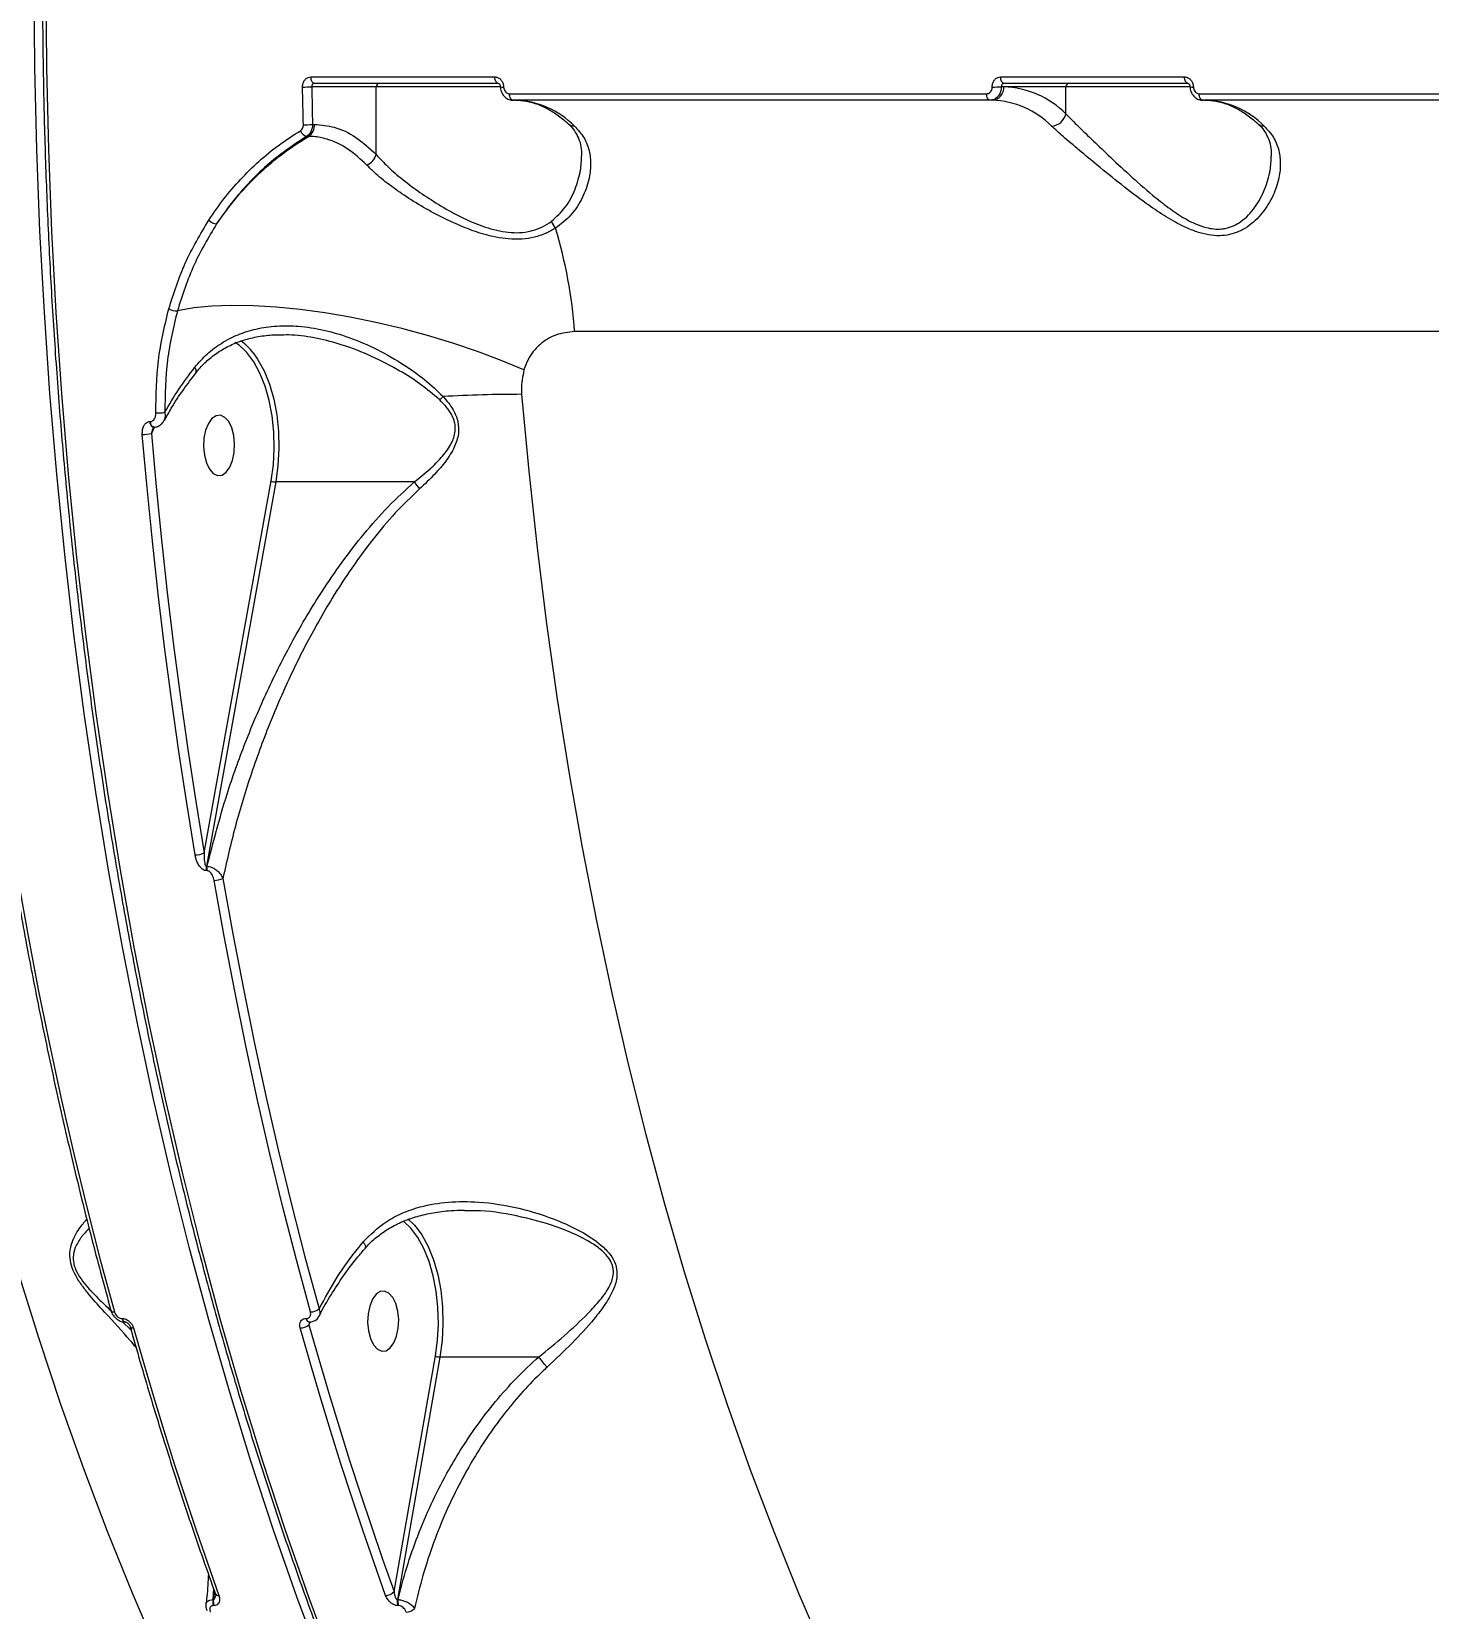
# Model space of a CAD drawing. Header units: millimetres. Extents: x -6028 to 5958, y -6064 to 4137.
# Drawn here: x -2069.2 to -1860.8, y 1120.9 to 1356 of the extents above; entities that cross this region are included whole.
import ezdxf

# ---------------------------------------------------------------- set-up
doc = ezdxf.new("R2010")
doc.units = ezdxf.units.MM
for name, color, linetype in [('DIKOM_ОБЪЕКТ', 7, 'Continuous'), ('DIKOM_РАЗМЕР_ЗОНА', 7, 'Continuous'), ('DIKOM_РАЗМЕР_ОБЪЕКТА', 7, 'Continuous')]:
    doc.layers.add(name, color=color, linetype=linetype)
doc.styles.add('style1', font='arial.ttf', dxfattribs={"width": 0.8})
doc.dimstyles.new('1-50', dxfattribs={"dimtxt": 300, "dimasz": 200, "dimexe": 100, "dimexo": 0, "dimgap": 100, "dimtad": 1, "dimtxsty": 'style1', "dimcen": 200, "dimclrd": 7, "dimclre": 7, "dimclrt": 7, "dimadec": 1, "dimazin": 2, "dimtfac": 1, "dimtmove": 0, "dimatfit": 2, "dimfxl": 0, "dimlwd": 25, "dimlwe": 18, "dimarcsym": 0})

# ---------------------------------------------------------------- blocks, each defined once
blk = doc.blocks.new('*D9')
at = {"layer": 'Defpoints', "color": 0, "transparency": 16777216}
for p in [(-6027.56, 1459.58), (4556.58, 1382.7), (4556.58, -5964.37)]:
    blk.add_point(p, dxfattribs=at)
at = {"layer": 'DIKOM_РАЗМЕР_ЗОНА', "color": 7, "lineweight": 18, "transparency": 16777216}
for p, q in [((-6027.56, 1459.58), (-6027.56, -6064.37)), ((4556.58, 1382.7), (4556.58, -6064.37))]:
    blk.add_line(p, q, dxfattribs=at)
at = {"layer": 'DIKOM_РАЗМЕР_ЗОНА', "color": 7, "lineweight": 25, "transparency": 16777216}
blk.add_line((-5827.56, -5964.37), (4356.58, -5964.37), dxfattribs=at)
at = {"layer": 'DIKOM_РАЗМЕР_ЗОНА', "color": 7, "transparency": 16777216}
for points in [[(-5827.56, -5931.03), (-5827.56, -5997.7), (-6027.56, -5964.37)], [(4356.58, -5931.03), (4356.58, -5997.7), (4556.58, -5964.37)]]:
    blk.add_solid(points, dxfattribs=at)
at = {"layer": 'DIKOM_РАЗМЕР_ЗОНА', "color": 7, "transparency": 16777216, "insert": (157.08, -5711.2), "char_height": 300, "attachment_point": 5, "style": 'style1'}
blk.add_mtext('10600', dxfattribs=at)
blk = doc.blocks.new('*D12')
at = {"layer": 'Defpoints', "color": 0, "transparency": 16777216}
for p in [(3056.58, 1987.9), (-4027.97, 676.5), (3056.58, -3714.77)]:
    blk.add_point(p, dxfattribs=at)
at = {"layer": 'DIKOM_РАЗМЕР_ОБЪЕКТА', "color": 7, "lineweight": 18, "transparency": 16777216}
for p, q in [((3056.58, 1987.9), (3056.58, -3814.77)), ((-4027.97, 676.5), (-4027.97, -3814.77))]:
    blk.add_line(p, q, dxfattribs=at)
at = {"layer": 'DIKOM_РАЗМЕР_ОБЪЕКТА', "color": 7, "lineweight": 25, "transparency": 16777216}
blk.add_line((-3827.97, -3714.77), (2856.58, -3714.77), dxfattribs=at)
at = {"layer": 'DIKOM_РАЗМЕР_ОБЪЕКТА', "color": 7, "transparency": 16777216}
for points in [[(-3827.97, -3681.44), (-3827.97, -3748.11), (-4027.97, -3714.77)], [(2856.58, -3681.44), (2856.58, -3748.11), (3056.58, -3714.77)]]:
    blk.add_solid(points, dxfattribs=at)
at = {"layer": 'DIKOM_РАЗМЕР_ОБЪЕКТА', "color": 7, "transparency": 16777216, "insert": (20, -3461.6), "char_height": 300, "attachment_point": 5, "style": 'style1'}
blk.add_mtext('7100', dxfattribs=at)

msp = doc.modelspace()

# ---------------------------------------------------------------- linework, layer by layer
at = {"layer": 'DIKOM_ОБЪЕКТ', "color": 7, "linetype": 'Continuous', "lineweight": 15}
for p, q in [((-2027.513, 1349.236), (-2000.083, 1349.236)), ((-2017.77, 1347.771), (-2027.398, 1347.771)), ((-1999.569, 1348.271), (-2026.998, 1348.271)), ((-2017.77, 1337.669), (-2017.77, 1347.771)), ((-1999.214, 1347.771), (-2017.77, 1347.771)), ((-1924.653, 1349.236), (-1897.223, 1349.236)), ((-1924.178, 1347.771), (-1924.538, 1347.771)), ((-1914.91, 1347.771), (-1924.178, 1347.771)), ((-1896.709, 1348.271), (-1924.138, 1348.271)), ((-1914.91, 1343.72), (-1914.91, 1347.771)), ((-1896.354, 1347.771), (-1914.91, 1347.771)), ((-1997.892, 1346.73), (-1926.747, 1346.73)), ((-1926.232, 1345.771), (-1997.377, 1345.771)), ((-1925.893, 1345.771), (-1926.232, 1345.771)), ((-1895.032, 1346.73), (-1823.887, 1346.73)), ((-1823.372, 1345.771), (-1894.517, 1345.771)), ((-2027.9, 1340.373), (-2028.184, 1340.373)), ((-2027.269, 1342.158), (-2026.961, 1342.158)), ((-1688.195, 1311.268), (-1988.203, 1311.268)), ((-2051.535, 1297.867), (-2051.454, 1297.867)), ((-2050.865, 1297.055), (-2051.294, 1296.086)), ((-2043.445, 1233.57), (-2033.436, 1289.019)), ((-2032.764, 1288.854), (-2043.105, 1231.565)), ((-2012.095, 1288.854), (-2032.764, 1288.854)), ((-2043.004, 1230.918), (-2043.108, 1230.918)), ((-2043.105, 1231.565), (-2043.001, 1231.565)), ((-2055.682, 1164.165), (-2055.654, 1164.165)), ((-2055.651, 1163.696), (-2054.331, 1162.428)), ((-2055.229, 1163.64), (-2055.2, 1163.64)), ((-2028.224, 1164.165), (-2028.196, 1164.165)), ((-2027.621, 1163.647), (-2027.805, 1163.227)), ((-2027.771, 1163.64), (-2027.743, 1163.64)), ((-2015.107, 1123.459), (-2008.947, 1158.58)), ((-2008.274, 1158.418), (-2014.616, 1122.263)), ((-1993.565, 1158.418), (-2008.274, 1158.418)), ((-2042.036, 1123.889), (-2042.134, 1122.263)), ((-2042.134, 1122.263), (-2042.045, 1122.263)), ((-2041.978, 1121.364), (-2042.067, 1121.364)), ((-2042.045, 1122.263), (-2041.851, 1123.37)), ((-2041.766, 1123.129), (-2041.763, 1123.12)), ((-2014.616, 1122.263), (-2014.527, 1122.263)), ((-2014.461, 1121.364), (-2014.549, 1121.364))]:
    msp.add_line(p, q, dxfattribs=at)
at = {"layer": 'DIKOM_ОБЪЕКТ', "color": 7, "linetype": 'Continuous', "lineweight": 15, "flags": 128}
for points in [[(-2025.862, 1112.651), (-2029.543, 1122.526), (-2033.074, 1132.605), (-2036.452, 1142.878), (-2039.676, 1153.337), (-2042.743, 1163.973), (-2045.649, 1174.777), (-2048.392, 1185.741), (-2050.97, 1196.855), (-2053.381, 1208.109), (-2055.623, 1219.494), (-2057.694, 1231.001), (-2059.592, 1242.62), (-2061.315, 1254.341), (-2062.863, 1266.153), (-2064.233, 1278.049), (-2065.425, 1290.016), (-2066.438, 1302.045), (-2067.27, 1314.127), (-2067.922, 1326.25), (-2068.391, 1338.405), (-2068.68, 1350.581), (-2068.786, 1362.768)], [(-2067.071, 1362.768), (-2066.965, 1350.581), (-2066.677, 1338.405), (-2066.207, 1326.25), (-2065.556, 1314.127), (-2064.723, 1302.045), (-2063.711, 1290.016), (-2062.519, 1278.049), (-2061.148, 1266.153), (-2059.601, 1254.341), (-2057.877, 1242.62), (-2055.979, 1231.001), (-2053.909, 1219.494), (-2051.667, 1208.109), (-2049.256, 1196.855), (-2046.677, 1185.741), (-2043.934, 1174.777), (-2041.028, 1163.973), (-2037.962, 1153.337), (-2034.738, 1142.878), (-2031.359, 1132.605), (-2027.828, 1122.526), (-2024.148, 1112.651)], [(-2028.64, 1342.106), (-2028.659, 1342.809), (-2028.676, 1343.512), (-2028.693, 1344.215), (-2028.71, 1344.919), (-2028.726, 1345.622), (-2028.741, 1346.325), (-2028.756, 1347.029), (-2028.77, 1347.732)], [(-2026.998, 1348.271), (-2027.096, 1348.289), (-2027.191, 1348.343), (-2027.279, 1348.432), (-2027.356, 1348.551), (-2027.42, 1348.697), (-2027.469, 1348.864), (-2027.5, 1349.046), (-2027.513, 1349.236)], [(-2027.398, 1347.771), (-2027.384, 1347.069), (-2027.37, 1346.367), (-2027.354, 1345.665), (-2027.338, 1344.964), (-2027.322, 1344.262), (-2027.305, 1343.56), (-2027.287, 1342.859), (-2027.269, 1342.158)], [(-1999.569, 1348.271), (-1999.667, 1348.289), (-1999.762, 1348.343), (-1999.849, 1348.432), (-1999.927, 1348.551), (-1999.991, 1348.697), (-2000.039, 1348.864), (-2000.071, 1349.046), (-2000.083, 1349.236)], [(-1924.138, 1348.271), (-1924.236, 1348.289), (-1924.331, 1348.343), (-1924.419, 1348.432), (-1924.496, 1348.551), (-1924.56, 1348.697), (-1924.608, 1348.864), (-1924.64, 1349.046), (-1924.653, 1349.236)], [(-1896.709, 1348.271), (-1896.807, 1348.289), (-1896.902, 1348.343), (-1896.989, 1348.432), (-1897.066, 1348.551), (-1897.131, 1348.697), (-1897.179, 1348.864), (-1897.21, 1349.046), (-1897.223, 1349.236)], [(-1997.377, 1345.771), (-1997.475, 1345.789), (-1997.57, 1345.843), (-1997.657, 1345.931), (-1997.734, 1346.049), (-1997.798, 1346.194), (-1997.847, 1346.36), (-1997.879, 1346.541), (-1997.892, 1346.73)], [(-1926.232, 1345.771), (-1926.33, 1345.789), (-1926.425, 1345.843), (-1926.512, 1345.931), (-1926.589, 1346.049), (-1926.653, 1346.194), (-1926.702, 1346.36), (-1926.734, 1346.541), (-1926.747, 1346.73)], [(-1894.517, 1345.771), (-1894.615, 1345.789), (-1894.709, 1345.843), (-1894.797, 1345.931), (-1894.874, 1346.049), (-1894.938, 1346.194), (-1894.987, 1346.36), (-1895.018, 1346.541), (-1895.032, 1346.73)], [(-1995.737, 1305.565), (-1999.117, 1306.971), (-2002.666, 1308.304), (-2006.347, 1309.549), (-2010.124, 1310.695), (-2013.96, 1311.73), (-2017.818, 1312.644), (-2021.658, 1313.428), (-2025.444, 1314.074), (-2029.137, 1314.576), (-2032.701, 1314.928), (-2036.102, 1315.129), (-2039.305, 1315.174), (-2042.279, 1315.065), (-2044.994, 1314.801), (-2047.424, 1314.386)], [(-2037.319, 1308.413), (-2038.234, 1309.23), (-2038.876, 1309.655)], [(-2033.436, 1289.019), (-2033.11, 1291.395), (-2032.975, 1293.84), (-2033.036, 1296.296), (-2033.289, 1298.704), (-2033.729, 1301.01), (-2034.346, 1303.157), (-2035.125, 1305.095), (-2036.047, 1306.778), (-2037.092, 1308.168), (-2037.319, 1308.413)], [(-2036.142, 1308.132), (-2035.458, 1307.168), (-2034.506, 1305.432), (-2033.703, 1303.433), (-2033.066, 1301.219), (-2032.612, 1298.842), (-2032.351, 1296.358), (-2032.29, 1293.825), (-2032.428, 1291.304), (-2032.764, 1288.854)], [(-2044.683, 1305.138), (-2044.683, 1305.137), (-2044.693, 1305.125)], [(-1996.089, 1301.923), (-1995.027, 1290.455), (-1993.786, 1279.056), (-1992.366, 1267.735), (-1990.769, 1256.504), (-1988.996, 1245.372), (-1987.049, 1234.351), (-1984.931, 1223.45), (-1982.641, 1212.679), (-1980.184, 1202.049), (-1977.561, 1191.57), (-1974.774, 1181.251), (-1971.827, 1171.101), (-1968.722, 1161.131), (-1965.461, 1151.349), (-1962.048, 1141.765), (-1958.487, 1132.388), (-1954.779, 1123.226), (-1950.93, 1114.287)], [(-2051.026, 1297.024), (-2051.167, 1297.062), (-2051.3, 1297.177), (-2051.411, 1297.36), (-2051.492, 1297.596), (-2051.535, 1297.867)], [(-2050.948, 1297.024), (-2051.086, 1297.062), (-2051.219, 1297.177), (-2051.331, 1297.36), (-2051.411, 1297.596), (-2051.454, 1297.867)], [(-2043.22, 1296.561), (-2043.465, 1295.372), (-2043.528, 1294.097), (-2043.403, 1292.839), (-2043.1, 1291.701), (-2042.645, 1290.774), (-2042.074, 1290.134), (-2041.433, 1289.832), (-2040.774, 1289.893), (-2040.151, 1290.312), (-2039.613, 1291.054), (-2039.205, 1292.061), (-2038.96, 1293.25), (-2038.898, 1294.525), (-2039.022, 1295.783), (-2039.325, 1296.922), (-2039.78, 1297.849), (-2040.351, 1298.489), (-2040.992, 1298.791), (-2041.651, 1298.73), (-2042.274, 1298.311), (-2042.812, 1297.568), (-2043.22, 1296.561)], [(-2044.791, 1233.259), (-2046.045, 1240.954), (-2047.222, 1248.694), (-2048.323, 1256.476), (-2049.346, 1264.298), (-2050.291, 1272.157), (-2051.159, 1280.05), (-2051.948, 1287.973), (-2052.659, 1295.925)], [(-2051.294, 1296.086), (-2050.585, 1288.154), (-2049.797, 1280.249), (-2048.932, 1272.375), (-2047.988, 1264.535), (-2046.968, 1256.731), (-2045.87, 1248.968), (-2044.695, 1241.246), (-2043.445, 1233.57)], [(-2051.015, 1297.024), (-2051.022, 1297.024), (-2051.026, 1297.024)], [(-2071.193, 1229.459), (-2069.704, 1221.176), (-2068.125, 1212.956), (-2066.459, 1204.801), (-2064.705, 1196.715), (-2062.864, 1188.703), (-2060.938, 1180.767), (-2058.927, 1172.91), (-2056.832, 1165.137)], [(-2027.585, 1165.137), (-2029.681, 1172.91), (-2031.692, 1180.767), (-2033.618, 1188.703), (-2035.459, 1196.715), (-2037.213, 1204.801), (-2038.879, 1212.956), (-2040.457, 1221.176), (-2041.947, 1229.459)], [(-2040.64, 1229.755), (-2039.153, 1221.491), (-2037.579, 1213.288), (-2035.916, 1205.152), (-2034.166, 1197.084), (-2032.329, 1189.089), (-2030.407, 1181.171), (-2028.401, 1173.332), (-2026.31, 1165.576)], [(-2012.896, 1177.922), (-2013.757, 1178.684), (-2013.796, 1178.714)], [(-2013.044, 1179.001), (-2012.064, 1178.06), (-2011.656, 1177.572)], [(-2008.947, 1158.58), (-2008.63, 1160.948), (-2008.503, 1163.382), (-2008.569, 1165.825), (-2008.826, 1168.221), (-2009.268, 1170.512), (-2009.885, 1172.645), (-2010.662, 1174.571), (-2011.581, 1176.244), (-2012.621, 1177.626), (-2012.896, 1177.922)], [(-2011.656, 1177.572), (-2010.991, 1176.635), (-2010.044, 1174.909), (-2009.242, 1172.923), (-2008.606, 1170.723), (-2008.15, 1168.36), (-2007.885, 1165.89), (-2007.817, 1163.371), (-2007.948, 1160.86), (-2008.274, 1158.418)], [(-1995.13, 1028.026), (-1999.658, 1032.949), (-2004.809, 1038.928), (-2009.863, 1045.209), (-2014.817, 1051.787), (-2019.664, 1058.654), (-2024.402, 1065.806), (-2029.025, 1073.235), (-2033.529, 1080.934), (-2037.91, 1088.897), (-2042.164, 1097.115), (-2046.287, 1105.581), (-2050.275, 1114.287), (-2054.125, 1123.226), (-2057.832, 1132.388), (-2061.394, 1141.765), (-2064.807, 1151.349), (-2068.067, 1161.131), (-2071.172, 1171.101)], [(-2018.749, 1166.021), (-2018.994, 1164.831), (-2019.057, 1163.556), (-2018.932, 1162.299), (-2018.629, 1161.16), (-2018.174, 1160.233), (-2017.603, 1159.593), (-2016.962, 1159.291), (-2016.303, 1159.352), (-2015.679, 1159.771), (-2015.142, 1160.514), (-2014.734, 1161.521), (-2014.489, 1162.71), (-2014.426, 1163.985), (-2014.551, 1165.242), (-2014.854, 1166.381), (-2015.309, 1167.308), (-2015.88, 1167.948), (-2016.521, 1168.25), (-2017.18, 1168.189), (-2017.804, 1167.77), (-2018.341, 1167.027), (-2018.749, 1166.021)], [(-2057.342, 1165.344), (-2057.337, 1165.33), (-2057.294, 1165.264), (-2057.218, 1165.21), (-2057.114, 1165.17), (-2056.983, 1165.146), (-2056.832, 1165.137)], [(-2053.972, 1162.749), (-2052.508, 1157.618), (-2051.006, 1152.528), (-2049.469, 1147.479), (-2047.895, 1142.472), (-2046.285, 1137.508), (-2044.64, 1132.588), (-2042.959, 1127.714), (-2041.244, 1122.885)], [(-2016.386, 1122.885), (-2018.101, 1127.714), (-2019.782, 1132.588), (-2021.427, 1137.508), (-2023.037, 1142.472), (-2024.611, 1147.479), (-2026.148, 1152.528), (-2027.65, 1157.618), (-2029.114, 1162.749)], [(-2027.805, 1163.227), (-2026.344, 1158.109), (-2024.846, 1153.031), (-2023.312, 1147.994), (-2021.742, 1142.999), (-2020.136, 1138.047), (-2018.495, 1133.139), (-2016.818, 1128.276), (-2015.107, 1123.459)]]:
    msp.add_lwpolyline(points, dxfattribs=at)
at = {"layer": 'DIKOM_ОБЪЕКТ', "color": 7, "linetype": 'Continuous', "lineweight": 15}
for centre, radius, start, end in [((-2028.722, 1370.657), 22.925, 269.87919, 273.30967), ((-2017.303, 1347.804), 0.468, 94.74312, 184.05625), ((-1998.919, 1350.216), 2.488, 262.23654, 273.43252), ((-1925.862, 1370.657), 22.925, 269.87919, 273.30967), ((-1926.047, 1347.638), 1.874, 274.73674, 4.06248), ((-1924.676, 1334.002), 13.778, 44.85955, 87.92816), ((-1914.443, 1347.804), 0.468, 94.74312, 184.05625), ((-1896.059, 1350.208), 2.481, 262.21968, 273.44938), ((-1997.512, 1332.658), 13.122, 44.85889, 87.92839), ((-1926.367, 1332.657), 13.122, 44.85993, 87.92735), ((-1894.652, 1332.658), 13.122, 44.85889, 87.92839), ((-1988.246, 1343.228), 1.315, 228.2928, 271.52744), ((-1917.217, 1344.283), 2.375, 273.66269, 346.28453), ((-1885.386, 1343.226), 1.313, 228.2588, 271.56144), ((-2027.853, 1341.633), 1.302, 198.8753, 255.29496), ((-2028.592, 1359.079), 16.973, 269.83675, 274.47101), ((-2029.016, 1342.1), 2.056, 302.86106, 1.59168), ((-2020.192, 1338.395), 2.528, 293.80997, 343.29471), ((-2041.422, 1329.215), 1.894, 225.09895, 265.193), ((-1988.818, 1328.589), 2.936, 197.16369, 220.63002), ((-2055.578, 1306.807), 67.522, 3.78846, 17.11417), ((-2047.563, 1317.089), 2.706, 244.70601, 272.9282), ((-2042.749, 1303.054), 8.333, 37.54007, 54.95453), ((-2045.428, 1305.417), 0.795, 339.4596, 41.95594), ((-1984.337, 1277.869), 33.371, 134.67378, 135.91441), ((-1995.662, 1074.13), 227.793, 90.1074, 93.05416), ((-2050.245, 1303.92), 4.773, 265.3191, 281.36603), ((-2052.615, 1301.402), 5.477, 269.53707, 283.95755), ((-2032.779, 1290.239), 1.385, 241.71051, 270.62414), ((-2004.36, 1294.013), 9.298, 213.70353, 221.63387), ((-2044.759, 1236.192), 2.933, 269.36703, 296.61859), ((-2041.234, 1231.234), 1.9, 169.96604, 189.56951), ((-2041.135, 1231.234), 1.896, 169.95093, 189.60572), ((-2041.933, 1232.428), 2.969, 269.73074, 295.82019), ((-2055.086, 1164.22), 0.598, 185.30542, 255.82477), ((-2055.065, 1164.217), 0.59, 185.03404, 257.50005), ((-2027.635, 1164.217), 0.591, 185.05714, 257.35755), ((-2027.601, 1164.22), 0.597, 185.28662, 256.09528), ((-2027.589, 1167.222), 2.084, 270.08818, 307.84515), ((-2054.065, 1163.251), 0.511, 215.12522, 280.48304), ((-2029.104, 1164.751), 2.002, 269.70332, 310.4546), ((-2008.29, 1159.828), 1.41, 242.23718, 270.62717), ((-2040.355, 1121.943), 1.808, 169.804, 198.69969), ((-2040.266, 1121.943), 1.808, 169.804, 198.69969), ((-2041.324, 1123.399), 0.52, 212.53231, 278.8705), ((-2016.392, 1124.611), 1.726, 270.18976, 318.11643), ((-2012.834, 1121.944), 1.811, 169.82774, 198.67596), ((-2012.745, 1121.944), 1.811, 169.82774, 198.67596), ((-2013.307, 1122.15), 1.752, 270.60696, 316.09702)]:
    msp.add_arc(centre, radius, start, end, dxfattribs=at)
for points, knots in [([(-2067.556, 1362.769), (-2067.549, 1360.749), (-2067.529, 1354.889), (-2067.371, 1345.194), (-2067.029, 1333.696), (-2066.522, 1322.219), (-2065.853, 1310.775), (-2065.023, 1299.369), (-2064.032, 1288.013), (-2062.881, 1276.713), (-2061.571, 1265.478), (-2060.102, 1254.317), (-2058.475, 1243.239), (-2056.693, 1232.251), (-2054.756, 1221.362), (-2052.666, 1210.58), (-2050.424, 1199.912), (-2048.032, 1189.368), (-2045.492, 1178.955), (-2042.805, 1168.681), (-2039.974, 1158.553), (-2037, 1148.579), (-2033.886, 1138.767), (-2030.635, 1129.124), (-2027.248, 1119.658), (-2023.728, 1110.374), (-2020.079, 1101.281), (-2016.301, 1092.385), (-2012.399, 1083.693), (-2008.375, 1075.211), (-2004.232, 1066.946), (-1999.973, 1058.904), (-1995.602, 1051.091), (-1991.121, 1043.513), (-1986.534, 1036.175), (-1981.844, 1029.084), (-1977.055, 1022.245), (-1972.171, 1015.662), (-1967.194, 1009.341), (-1962.129, 1003.287), (-1956.98, 997.504), (-1951.75, 991.996), (-1946.443, 986.769), (-1941.063, 981.825), (-1935.615, 977.17), (-1930.102, 972.806), (-1924.529, 968.736), (-1918.9, 964.965), (-1913.22, 961.49), (-1907.491, 958.338), (-1902.872, 955.999), (-1900.151, 954.822), (-1899.369, 954.484)], [0, 0, 0, 0, 0.010755, 0.031188, 0.0516214, 0.0720549, 0.0924885, 0.1129222, 0.133356, 0.15379, 0.1742241, 0.1946585, 0.2150931, 0.2355279, 0.255963, 0.2763984, 0.2968343, 0.3172704, 0.3377069, 0.3581439, 0.3785814, 0.3990192, 0.4194576, 0.4398965, 0.460336, 0.4807758, 0.5012164, 0.5216577, 0.5420996, 0.5625417, 0.5829848, 0.6034282, 0.6238723, 0.6443171, 0.6647619, 0.6852073, 0.7056531, 0.7260988, 0.7465443, 0.7669896, 0.7874343, 0.8078781, 0.8283206, 0.8487615, 0.8692002, 0.8896363, 0.9100692, 0.9304985, 0.9509233, 0.9713433, 0.9917579, 1, 1, 1, 1]), ([(-2028.77, 1347.732), (-2028.766, 1347.844), (-2028.756, 1348.123), (-2028.61, 1348.546), (-2028.326, 1348.927), (-2027.945, 1349.186), (-2027.657, 1349.219), (-2027.513, 1349.236)], [0, 0, 0, 0, 0.1418518, 0.356726, 0.5713152, 0.7856927, 1, 1, 1, 1]), ([(-2026.998, 1348.271), (-2027.046, 1348.265), (-2027.142, 1348.254), (-2027.265, 1348.168), (-2027.355, 1348.041), (-2027.399, 1347.9), (-2027.399, 1347.808), (-2027.398, 1347.771)], [0, 0, 0, 0, 0.2139941, 0.4281453, 0.6428365, 0.8579352, 1, 1, 1, 1]), ([(-2000.083, 1349.236), (-1999.989, 1349.229), (-1999.75, 1349.21), (-1999.385, 1349.03), (-1999.052, 1348.69), (-1998.822, 1348.24), (-1998.787, 1347.901), (-1998.77, 1347.732)], [0, 0, 0, 0, 0.1406481, 0.3550727, 0.5698829, 0.7848902, 1, 1, 1, 1]), ([(-1999.542, 1348.258), (-1999.525, 1348.258), (-1999.497, 1348.259), (-1999.396, 1348.172), (-1999.318, 1348.05), (-1999.265, 1347.896), (-1999.25, 1347.747), (-1999.259, 1347.661), (-1999.262, 1347.63)], [0, 0, 0, 0, 0.2755645, 0.4589931, 0.6094529, 0.7622064, 0.913281, 1, 1, 1, 1]), ([(-1999.24, 1347.751), (-1999.243, 1347.693), (-1999.257, 1347.379), (-1999.063, 1346.81), (-1998.612, 1346.2), (-1997.998, 1345.853), (-1997.506, 1345.727), (-1997.253, 1345.788), (-1997.21, 1345.798)], [0, 0, 0, 0, 0.0539317, 0.2916939, 0.538765, 0.7514457, 0.9573211, 1, 1, 1, 1]), ([(-1998.77, 1347.732), (-1998.758, 1347.62), (-1998.734, 1347.394), (-1998.58, 1347.094), (-1998.358, 1346.867), (-1998.114, 1346.747), (-1997.955, 1346.735), (-1997.892, 1346.73)], [0, 0, 0, 0, 0.215155, 0.4302164, 0.6450057, 0.8594341, 1, 1, 1, 1]), ([(-1926.747, 1346.73), (-1926.651, 1346.741), (-1926.459, 1346.763), (-1926.206, 1346.936), (-1926.017, 1347.19), (-1925.92, 1347.472), (-1925.913, 1347.658), (-1925.91, 1347.732)], [0, 0, 0, 0, 0.2142603, 0.4286153, 0.6431786, 0.8580821, 1, 1, 1, 1]), ([(-1924.538, 1347.771), (-1924.545, 1347.623), (-1924.563, 1347.251), (-1924.763, 1346.688), (-1925.146, 1346.181), (-1925.655, 1345.837), (-1926.04, 1345.793), (-1926.232, 1345.771)], [0, 0, 0, 0, 0.1417144, 0.3564067, 0.5709561, 0.7854901, 1, 1, 1, 1]), ([(-1925.91, 1347.732), (-1925.906, 1347.844), (-1925.896, 1348.123), (-1925.75, 1348.546), (-1925.466, 1348.927), (-1925.085, 1349.186), (-1924.797, 1349.219), (-1924.653, 1349.236)], [0, 0, 0, 0, 0.1418386, 0.3567278, 0.5713164, 0.7856933, 1, 1, 1, 1]), ([(-1924.138, 1348.271), (-1924.186, 1348.265), (-1924.282, 1348.254), (-1924.405, 1348.168), (-1924.495, 1348.041), (-1924.539, 1347.9), (-1924.538, 1347.808), (-1924.538, 1347.771)], [0, 0, 0, 0, 0.2140025, 0.42816207, 0.64286167, 0.85788313, 1, 1, 1, 1]), ([(-1897.223, 1349.236), (-1897.129, 1349.229), (-1896.89, 1349.21), (-1896.525, 1349.03), (-1896.192, 1348.69), (-1895.962, 1348.24), (-1895.927, 1347.901), (-1895.909, 1347.732)], [0, 0, 0, 0, 0.1406481, 0.3550727, 0.5698829, 0.7848902, 1, 1, 1, 1]), ([(-1896.682, 1348.258), (-1896.665, 1348.258), (-1896.637, 1348.259), (-1896.536, 1348.172), (-1896.458, 1348.05), (-1896.405, 1347.896), (-1896.389, 1347.747), (-1896.399, 1347.661), (-1896.402, 1347.63)], [0, 0, 0, 0, 0.2755645, 0.4589931, 0.6094529, 0.7622064, 0.913281, 1, 1, 1, 1]), ([(-1896.38, 1347.751), (-1896.383, 1347.693), (-1896.397, 1347.379), (-1896.203, 1346.81), (-1895.752, 1346.2), (-1895.138, 1345.853), (-1894.646, 1345.727), (-1894.393, 1345.788), (-1894.35, 1345.798)], [0, 0, 0, 0, 0.05393, 0.2916968, 0.538767, 0.7514469, 0.9572862, 1, 1, 1, 1]), ([(-1895.909, 1347.732), (-1895.898, 1347.62), (-1895.874, 1347.394), (-1895.72, 1347.094), (-1895.498, 1346.867), (-1895.254, 1346.747), (-1895.095, 1346.735), (-1895.032, 1346.73)], [0, 0, 0, 0, 0.21515385, 0.43021406, 0.64500214, 0.85949987, 1, 1, 1, 1]), ([(-1997.038, 1345.771), (-1996.768, 1345.763), (-1995.932, 1345.741), (-1994.534, 1345.478), (-1992.849, 1344.859), (-1991.193, 1343.929), (-1989.956, 1342.999), (-1989.276, 1342.386), (-1989.124, 1342.249)], [0, 0, 0, 0, 0.1027251, 0.3181871, 0.5309196, 0.738462, 0.9415001, 1, 1, 1, 1]), ([(-1894.177, 1345.771), (-1893.908, 1345.763), (-1893.072, 1345.741), (-1891.674, 1345.478), (-1889.989, 1344.859), (-1888.333, 1343.929), (-1887.096, 1342.999), (-1886.416, 1342.386), (-1886.264, 1342.249)], [0, 0, 0, 0, 0.1027262, 0.3181906, 0.5309224, 0.738467, 0.9415103, 1, 1, 1, 1]), ([(-1989.144, 1342.242), (-1989.078, 1342.189), (-1988.674, 1341.864), (-1988.15, 1341.157), (-1987.553, 1340.079), (-1987.19, 1338.859), (-1987.157, 1337.93), (-1987.141, 1337.482)], [0, 0, 0, 0, 0.0417028, 0.2553827, 0.4971344, 0.7575488, 1, 1, 1, 1]), ([(-1914.91, 1343.72), (-1914.393, 1343.196), (-1913.271, 1342.06), (-1911.123, 1339.979), (-1908.493, 1337.466), (-1905.447, 1334.621), (-1902.435, 1331.947), (-1899.651, 1329.732), (-1897.507, 1328.281), (-1895.597, 1327.296), (-1893.766, 1326.642), (-1892.245, 1326.498), (-1890.905, 1326.689), (-1889.889, 1327.015), (-1888.27, 1327.961), (-1886.581, 1329.797), (-1885.178, 1332.476), (-1884.394, 1335.102), (-1884.317, 1336.742), (-1884.284, 1337.44)], [0, 0, 0, 0, 0.06143215, 0.13314309, 0.20680369, 0.29393053, 0.38335215, 0.44061905, 0.49905229, 0.53303982, 0.56794057, 0.61789734, 0.63120618, 0.6623757, 0.69458381, 0.77153406, 0.85351389, 0.93774799, 1, 1, 1, 1]), ([(-1886.292, 1342.24), (-1886.176, 1342.143), (-1885.73, 1341.767), (-1885.179, 1340.995), (-1884.621, 1339.888), (-1884.304, 1338.701), (-1884.297, 1337.826), (-1884.293, 1337.443)], [0, 0, 0, 0, 0.0752439, 0.29061708, 0.53424499, 0.79573944, 1, 1, 1, 1]), ([(-2042.759, 1327.873), (-2042.022, 1328.946), (-2040.548, 1331.09), (-2038.03, 1334.007), (-2035.283, 1336.699), (-2032.311, 1339.145), (-2030.161, 1340.523), (-2029.086, 1341.212)], [0, 0, 0, 0, 0.1978351, 0.3955025, 0.593168, 0.7965836, 1, 1, 1, 1]), ([(-2041.581, 1327.328), (-2040.583, 1328.699), (-2038.574, 1331.459), (-2035.187, 1334.95), (-2031.637, 1337.983), (-2029.15, 1339.574), (-2027.9, 1340.373)], [0, 0, 0, 0, 0.2598483, 0.5228388, 0.760224, 1, 1, 1, 1]), ([(-2028.184, 1340.373), (-2030.208, 1339.013), (-2033.274, 1336.951), (-2036.872, 1333.404), (-2039.395, 1330.506), (-2040.859, 1328.377), (-2041.581, 1327.328)], [0, 0, 0, 0, 0.3951698, 0.5986673, 0.8021708, 1, 1, 1, 1]), ([(-2029.086, 1341.212), (-2029.006, 1341.273), (-2028.845, 1341.394), (-2028.692, 1341.684), (-2028.64, 1341.934), (-2028.64, 1342.076), (-2028.64, 1342.106)], [0, 0, 0, 0, 0.3056856, 0.6115837, 0.9180121, 1, 1, 1, 1]), ([(-2027.269, 1342.158), (-2027.269, 1342.098), (-2027.272, 1341.814), (-2027.384, 1341.315), (-2027.699, 1340.738), (-2028.022, 1340.495), (-2028.184, 1340.373)], [0, 0, 0, 0, 0.0818923, 0.3880383, 0.6939617, 1, 1, 1, 1]), ([(-2019.171, 1336.082), (-2020.105, 1336.951), (-2022.001, 1338.712), (-2024.73, 1339.948), (-2026.72, 1340.344), (-2027.651, 1340.367), (-2027.9, 1340.373)], [0, 0, 0, 0, 0.3414911, 0.6929925, 0.9180066, 1, 1, 1, 1]), ([(-2026.961, 1342.158), (-2025.982, 1342.07), (-2023.915, 1341.886), (-2020.787, 1340.427), (-2018.786, 1338.597), (-2017.77, 1337.669)], [0, 0, 0, 0, 0.3069711, 0.6484699, 1, 1, 1, 1]), ([(-1988.211, 1341.913), (-1987.703, 1341.358), (-1986.688, 1340.246), (-1985.943, 1338.269), (-1985.714, 1336.148), (-1986.017, 1333.768), (-1986.945, 1331.203), (-1988.536, 1328.607), (-1990.229, 1327.305), (-1991.046, 1326.677)], [0, 0, 0, 0, 0.13165826, 0.26348837, 0.39514146, 0.52687493, 0.68829671, 0.84953413, 1, 1, 1, 1]), ([(-1885.351, 1341.913), (-1884.85, 1341.368), (-1883.83, 1340.259), (-1883.088, 1338.286), (-1882.853, 1336.157), (-1883.154, 1333.789), (-1884.072, 1331.211), (-1885.716, 1328.641), (-1887.972, 1326.597), (-1890.359, 1325.651), (-1892.417, 1325.521), (-1894.082, 1325.737), (-1895.821, 1326.258), (-1897.912, 1327.174), (-1900.313, 1328.559), (-1903.359, 1330.641), (-1906.716, 1333.207), (-1910.048, 1335.908), (-1912.959, 1338.334), (-1915.298, 1340.322), (-1916.512, 1341.414), (-1917.066, 1341.913)], [0, 0, 0, 0, 0.0545829, 0.111031, 0.1659444, 0.2220124, 0.2890711, 0.3579596, 0.4226733, 0.4774027, 0.504748, 0.5330994, 0.5623538, 0.5923814, 0.6398888, 0.6885839, 0.7592831, 0.8320597, 0.8901602, 0.9498677, 1, 1, 1, 1]), ([(-2017.77, 1337.669), (-2017.428, 1337.289), (-2016.538, 1336.3), (-2014.717, 1334.64), (-2012.306, 1332.739), (-2009.572, 1330.859), (-2006.83, 1329.22), (-2004.119, 1327.85), (-2001.283, 1326.699), (-1998.625, 1326.053), (-1996.349, 1325.986), (-1995.181, 1326.158), (-1994.041, 1326.451), (-1992.928, 1326.867), (-1992.062, 1327.435), (-1991.623, 1327.722)], [0, 0, 0, 0, 0.06539359, 0.1703696, 0.27794238, 0.38181211, 0.48841326, 0.56956619, 0.65279718, 0.76042235, 0.81516465, 0.8718869, 0.88004539, 0.93920015, 1, 1, 1, 1]), ([(-1991.046, 1326.677), (-1991.517, 1326.407), (-1992.47, 1325.862), (-1994.155, 1325.304), (-1996.034, 1325.011), (-1998.577, 1325.042), (-2001.477, 1325.643), (-2004.541, 1326.723), (-2007.421, 1328.001), (-2010.39, 1329.569), (-2013.298, 1331.345), (-2015.901, 1333.175), (-2017.848, 1334.761), (-2018.808, 1335.72), (-2019.171, 1336.082)], [0, 0, 0, 0, 0.0603674, 0.1220448, 0.1825872, 0.2452018, 0.3548647, 0.4358128, 0.5191035, 0.6213428, 0.7266008, 0.8297209, 0.9355789, 1, 1, 1, 1]), ([(-1991.623, 1327.722), (-1990.9, 1328.386), (-1989.383, 1329.782), (-1988.038, 1332.493), (-1987.248, 1335.13), (-1987.174, 1336.776), (-1987.141, 1337.491)], [0, 0, 0, 0, 0.2469116, 0.5188464, 0.7911522, 1, 1, 1, 1]), ([(-2048.719, 1314.642), (-2047.973, 1316.965), (-2046.464, 1321.664), (-2044.004, 1325.787), (-2042.759, 1327.873)], [0, 0, 0, 0, 0.49416811, 1, 1, 1, 1]), ([(-2041.581, 1327.328), (-2042.774, 1325.337), (-2045.19, 1321.307), (-2046.674, 1316.711), (-2047.424, 1314.386)], [0, 0, 0, 0, 0.4941683, 1, 1, 1, 1]), ([(-2050.635, 1299.163), (-2050.601, 1301.773), (-2050.533, 1307.058), (-2049.329, 1312.094), (-2048.719, 1314.642)], [0, 0, 0, 0, 0.4938715, 1, 1, 1, 1]), ([(-2047.424, 1314.386), (-2048.01, 1311.955), (-2049.196, 1307.031), (-2049.268, 1301.859), (-2049.305, 1299.241)], [0, 0, 0, 0, 0.4938199, 1, 1, 1, 1]), ([(-2044.836, 1305.949), (-2044.242, 1306.631), (-2043.038, 1308.013), (-2040.844, 1309.628), (-2038.393, 1310.885), (-2035.634, 1311.75), (-2032.601, 1312.182), (-2029.218, 1312.142), (-2025.602, 1311.577), (-2021.66, 1310.418), (-2017.569, 1308.66), (-2013.791, 1306.479), (-2010.468, 1304.147), (-2008.693, 1302.453), (-2007.799, 1301.6)], [0, 0, 0, 0, 0.0667252, 0.1352501, 0.2049099, 0.276177, 0.3547326, 0.4350096, 0.5258143, 0.6185672, 0.724744, 0.8332644, 0.916026, 1, 1, 1, 1]), ([(-2044.667, 1305.101), (-2044.466, 1305.365), (-2043.846, 1306.179), (-2042.591, 1307.32), (-2040.927, 1308.525), (-2039.051, 1309.485), (-2036.999, 1310.214), (-2034.779, 1310.652), (-2033.076, 1310.837), (-2032.11, 1310.796), (-2031.947, 1310.789)], [0, 0, 0, 0, 0.0667422, 0.2054389, 0.3488467, 0.4965921, 0.6490937, 0.8061932, 0.9672569, 1, 1, 1, 1]), ([(-2008.307, 1301.086), (-2009.244, 1301.884), (-2011.133, 1303.494), (-2014.564, 1305.645), (-2018.458, 1307.667), (-2022.577, 1309.275), (-2026.576, 1310.311), (-2029.641, 1310.799), (-2031.42, 1310.768), (-2031.943, 1310.759)], [0, 0, 0, 0, 0.1394883, 0.2812588, 0.4570041, 0.6360718, 0.7850327, 0.9367407, 1, 1, 1, 1]), ([(-1988.203, 1311.268), (-1989.151, 1311.171), (-1991.028, 1310.979), (-1993.446, 1309.463), (-1995.021, 1307.539), (-1995.548, 1306.084), (-1995.737, 1305.565)], [0, 0, 0, 0, 0.2885635, 0.5716285, 0.8470418, 1, 1, 1, 1]), ([(-2049.357, 1298.005), (-2049.025, 1298.616), (-2048.186, 1300.161), (-2046.622, 1302.546), (-2045.286, 1304.284), (-2044.647, 1305.116)], [0, 0, 0, 0, 0.2543206, 0.643485, 1, 1, 1, 1]), ([(-2049.305, 1299.241), (-2048.652, 1300.37), (-2047.34, 1302.641), (-2045.674, 1304.842), (-2044.836, 1305.949)], [0, 0, 0, 0, 0.4974072, 1, 1, 1, 1]), ([(-1995.737, 1305.565), (-1995.939, 1304.584), (-1996.163, 1303.501), (-1996.114, 1302.259), (-1996.098, 1302.037), (-1996.089, 1301.923)], [0, 0, 0, 0, 0.8217549, 0.9078637, 1, 1, 1, 1]), ([(-2012.095, 1288.854), (-2011.298, 1289.497), (-2009.878, 1290.644), (-2008.026, 1292.457), (-2006.695, 1294.206), (-2005.972, 1295.926), (-2005.956, 1297.137), (-2006.182, 1298.222), (-2006.826, 1299.571), (-2007.762, 1300.528), (-2008.307, 1301.086)], [0, 0, 0, 0, 0.2010449, 0.3583897, 0.5149378, 0.6384959, 0.7217753, 0.7449549, 0.8512661, 1, 1, 1, 1]), ([(-2007.799, 1301.6), (-2007.26, 1300.961), (-2006.32, 1299.849), (-2005.504, 1297.902), (-2005.418, 1295.931), (-2006.111, 1293.897), (-2007.386, 1291.924), (-2009.146, 1289.863), (-2010.539, 1288.558), (-2011.309, 1287.836)], [0, 0, 0, 0, 0.1491208, 0.2596378, 0.3716724, 0.4987884, 0.6508254, 0.8069668, 1, 1, 1, 1]), ([(-2052.659, 1295.925), (-2052.662, 1296.176), (-2052.667, 1296.652), (-2052.459, 1297.246), (-2052.161, 1297.635), (-2051.844, 1297.836), (-2051.628, 1297.857), (-2051.535, 1297.867)], [0, 0, 0, 0, 0.2791772, 0.5294372, 0.7216066, 0.8794298, 1, 1, 1, 1]), ([(-2051.454, 1297.867), (-2051.401, 1297.871), (-2051.263, 1297.883), (-2051.046, 1298.005), (-2050.823, 1298.267), (-2050.658, 1298.67), (-2050.643, 1298.997), (-2050.635, 1299.163)], [0, 0, 0, 0, 0.101075, 0.2613685, 0.4607247, 0.7265619, 1, 1, 1, 1]), ([(-2050.948, 1297.046), (-2050.782, 1297.052), (-2050.425, 1297.065), (-2049.95, 1297.346), (-2049.605, 1297.674), (-2049.486, 1297.93), (-2049.446, 1298.016)], [0, 0, 0, 0, 0.2585115, 0.5544287, 0.8509582, 1, 1, 1, 1]), ([(-2049.305, 1299.241), (-2049.27, 1299.003), (-2049.205, 1298.559), (-2049.357, 1298.202), (-2049.428, 1298.037)], [0, 0, 0, 0, 0.53557, 1, 1, 1, 1]), ([(-2051.055, 1296.877), (-2051.097, 1296.778), (-2051.208, 1296.52), (-2051.261, 1296.251), (-2051.294, 1296.086)], [0, 0, 0, 0, 0.385681, 1, 1, 1, 1]), ([(-2051.057, 1296.878), (-2051.052, 1296.892), (-2051.031, 1296.955), (-2050.983, 1297.016), (-2050.949, 1297.047), (-2050.962, 1297.039), (-2050.969, 1297.035)], [0, 0, 0, 0, 0.0964991, 0.4275147, 0.7127853, 1, 1, 1, 1]), ([(-2043.001, 1231.565), (-2042.074, 1235.167), (-2040.476, 1241.38), (-2037.34, 1250.07), (-2034.09, 1257.721), (-2030.306, 1265.253), (-2026.503, 1271.665), (-2022.901, 1276.935), (-2019.625, 1281.167), (-2016.073, 1285.23), (-2013.421, 1287.646), (-2012.095, 1288.854)], [0, 0, 0, 0, 0.172162, 0.2969449, 0.421721, 0.5495767, 0.6773926, 0.7569487, 0.8364848, 0.9182739, 1, 1, 1, 1]), ([(-2011.309, 1287.836), (-2012.536, 1286.66), (-2014.99, 1284.307), (-2018.331, 1280.302), (-2021.465, 1276.053), (-2024.887, 1270.773), (-2028.437, 1264.466), (-2031.98, 1257.041), (-2035.081, 1249.386), (-2037.278, 1242.835), (-2039.173, 1236.291), (-2040.057, 1232.353), (-2040.64, 1229.755)], [0, 0, 0, 0, 0.0776033, 0.1552642, 0.2354698, 0.3156959, 0.4385183, 0.5613745, 0.6872837, 0.8131997, 0.8767619, 1, 1, 1, 1]), ([(-2043.108, 1230.918), (-2043.194, 1230.927), (-2043.386, 1230.947), (-2043.717, 1231.134), (-2044.081, 1231.493), (-2044.499, 1232.163), (-2044.708, 1232.793), (-2044.783, 1233.213), (-2044.791, 1233.259)], [0, 0, 0, 0, 0.093346, 0.2087475, 0.3720718, 0.5792958, 0.9536556, 1, 1, 1, 1]), ([(-2043.445, 1233.57), (-2043.451, 1233.214), (-2043.46, 1232.699), (-2043.379, 1232.087), (-2043.3, 1231.779), (-2043.216, 1231.624), (-2043.15, 1231.572), (-2043.12, 1231.567), (-2043.105, 1231.565)], [0, 0, 0, 0, 0.49588056, 0.71979482, 0.87026476, 0.95106133, 0.97588647, 1, 1, 1, 1]), ([(-2071.691, 1229.607), (-2071.353, 1227.696), (-2070.376, 1222.151), (-2068.64, 1213.053), (-2066.434, 1202.358), (-2064.077, 1191.785), (-2061.569, 1181.342), (-2059.309, 1172.54), (-2057.862, 1167.246), (-2057.342, 1165.344)], [0, 0, 0, 0, 0.0864641, 0.2507432, 0.4150269, 0.5793146, 0.7436047, 0.9078985, 1, 1, 1, 1]), ([(-2041.947, 1229.459), (-2042.014, 1229.729), (-2042.112, 1230.123), (-2042.395, 1230.566), (-2042.617, 1230.785), (-2042.827, 1230.901), (-2042.949, 1230.913), (-2043.004, 1230.918)], [0, 0, 0, 0, 0.4299637, 0.6257744, 0.7881258, 0.9052221, 1, 1, 1, 1]), ([(-2043.001, 1231.565), (-2042.892, 1231.555), (-2042.654, 1231.534), (-2042.23, 1231.39), (-2041.75, 1231.122), (-2041.218, 1230.67), (-2040.845, 1230.186), (-2040.687, 1229.854), (-2040.64, 1229.755)], [0, 0, 0, 0, 0.1137284, 0.2493547, 0.4227132, 0.6134921, 0.8848192, 1, 1, 1, 1]), ([(-2019.712, 1175.573), (-2018.646, 1176.636), (-2016.917, 1178.361), (-2013.917, 1179.917), (-2010.808, 1181.002), (-2006.981, 1181.623), (-2002.03, 1181.614), (-1996.439, 1180.725), (-1991.313, 1179.104), (-1987.217, 1177.188), (-1984.61, 1175.524), (-1982.88, 1173.804), (-1982.009, 1172.273), (-1981.758, 1170.535), (-1982.282, 1168.513), (-1983.539, 1166.328), (-1985.642, 1163.59), (-1988.526, 1160.445), (-1991.022, 1158.099), (-1992.282, 1156.914)], [0, 0, 0, 0, 0.074258, 0.120506, 0.1678167, 0.2375794, 0.3094463, 0.4056709, 0.5047069, 0.5602498, 0.6168555, 0.6484772, 0.6753892, 0.7024605, 0.7386865, 0.787112, 0.83682, 0.9176547, 1, 1, 1, 1]), ([(-2019.429, 1174.586), (-2019.314, 1174.729), (-2018.769, 1175.412), (-2017.566, 1176.44), (-2015.82, 1177.661), (-2013.829, 1178.66), (-2011.637, 1179.424), (-2009.236, 1179.973), (-2006.879, 1180.286), (-2005.296, 1180.295), (-2004.608, 1180.299)], [0, 0, 0, 0, 0.0336477, 0.1603773, 0.2933055, 0.4316429, 0.5745672, 0.7205592, 0.8783706, 1, 1, 1, 1]), ([(-1993.565, 1158.418), (-1992.275, 1159.471), (-1989.672, 1161.593), (-1986.63, 1164.399), (-1984.345, 1166.873), (-1982.956, 1168.807), (-1982.301, 1170.64), (-1982.483, 1172.218), (-1983.337, 1173.593), (-1985.052, 1175.104), (-1987.65, 1176.553), (-1991.71, 1178.207), (-1996.858, 1179.562), (-2001.498, 1180.293), (-2004.079, 1180.22), (-2004.609, 1180.205)], [0, 0, 0, 0, 0.115245, 0.2323556, 0.3000475, 0.3688629, 0.4169816, 0.4518011, 0.4865986, 0.5288314, 0.6059747, 0.6853167, 0.8228423, 0.9636322, 1, 1, 1, 1]), ([(-2053.594, 1159.845), (-2053.877, 1160.189), (-2055.271, 1161.884), (-2057.708, 1164.439), (-2060.173, 1167.179), (-2061.646, 1169.032), (-2062.626, 1170.518), (-2063.304, 1172.076), (-2063.545, 1173.686), (-2063.293, 1175.159), (-2062.749, 1176.468), (-2061.94, 1177.806), (-2061.311, 1178.516), (-2060.925, 1178.952)], [0, 0, 0, 0, 0.05387111, 0.26537008, 0.38778124, 0.44977205, 0.51356621, 0.57325443, 0.63308113, 0.71338038, 0.79309693, 0.87298674, 1, 1, 1, 1]), ([(-2060.564, 1177.553), (-2060.587, 1177.535), (-2060.998, 1177.201), (-2061.78, 1176.341), (-2062.632, 1174.963), (-2063.055, 1173.492), (-2062.889, 1172.039), (-2062.249, 1170.672), (-2061.339, 1169.414), (-2060.6, 1168.582), (-2059.439, 1167.338), (-2058.397, 1166.335), (-2057.484, 1165.458), (-2057.316, 1165.296)], [0, 0, 0, 0, 0.0092019, 0.1692754, 0.3279685, 0.4403898, 0.5214293, 0.602273, 0.6841858, 0.7666292, 0.780113, 0.9593995, 1, 1, 1, 1]), ([(-2026.31, 1165.576), (-2025.45, 1167.162), (-2023.763, 1170.274), (-2021.345, 1173.583), (-2019.936, 1175.299), (-2019.712, 1175.573)], [0, 0, 0, 0, 0.4665312, 0.9150134, 1, 1, 1, 1]), ([(-2019.712, 1175.573), (-2019.698, 1175.553), (-2019.58, 1175.383), (-2019.421, 1175.081), (-2019.35, 1174.763), (-2019.436, 1174.662), (-2019.472, 1174.62)], [0, 0, 0, 0, 0.04649844, 0.39493717, 0.74920443, 1, 1, 1, 1]), ([(-2026.268, 1164.526), (-2026.221, 1164.626), (-2025.727, 1165.679), (-2024.542, 1167.684), (-2022.691, 1170.51), (-2020.973, 1172.826), (-2019.807, 1174.163), (-2019.425, 1174.6)], [0, 0, 0, 0, 0.0291573, 0.307438, 0.5861212, 0.8646543, 1, 1, 1, 1]), ([(-2057.328, 1165.346), (-2057.316, 1165.289), (-2057.253, 1164.988), (-2056.925, 1164.466), (-2056.34, 1163.94), (-2055.726, 1163.659), (-2055.36, 1163.666), (-2055.231, 1163.669)], [0, 0, 0, 0, 0.0618105, 0.3256509, 0.6140159, 0.8635288, 1, 1, 1, 1]), ([(-2056.832, 1165.137), (-2056.789, 1165.023), (-2056.704, 1164.793), (-2056.45, 1164.489), (-2056.143, 1164.27), (-2055.873, 1164.175), (-2055.726, 1164.167), (-2055.682, 1164.165)], [0, 0, 0, 0, 0.2336489, 0.4672673, 0.6954921, 0.9086211, 1, 1, 1, 1]), ([(-2055.654, 1164.165), (-2055.588, 1164.162), (-2055.374, 1164.151), (-2054.98, 1164.015), (-2054.532, 1163.697), (-2054.161, 1163.253), (-2054.035, 1162.917), (-2053.972, 1162.749)], [0, 0, 0, 0, 0.0931396, 0.3038591, 0.5302224, 0.7652031, 1, 1, 1, 1]), ([(-2055.195, 1163.639), (-2055.187, 1163.639), (-2055.17, 1163.64), (-2055.084, 1163.621), (-2054.967, 1163.569), (-2054.829, 1163.475), (-2054.687, 1163.337), (-2054.565, 1163.167), (-2054.499, 1163.025), (-2054.487, 1162.968), (-2054.485, 1162.959)], [0, 0, 0, 0, 0.0920813, 0.2055773, 0.3189003, 0.4536513, 0.6001532, 0.7735561, 0.9658068, 1, 1, 1, 1]), ([(-2029.114, 1162.749), (-2029.142, 1162.884), (-2029.201, 1163.173), (-2029.13, 1163.575), (-2028.932, 1163.902), (-2028.624, 1164.122), (-2028.358, 1164.151), (-2028.224, 1164.165)], [0, 0, 0, 0, 0.1890476, 0.4045275, 0.6068726, 0.8033561, 1, 1, 1, 1]), ([(-2028.196, 1164.165), (-2028.106, 1164.175), (-2027.924, 1164.195), (-2027.715, 1164.345), (-2027.578, 1164.569), (-2027.527, 1164.845), (-2027.567, 1165.045), (-2027.585, 1165.137)], [0, 0, 0, 0, 0.1951352, 0.3901039, 0.5932645, 0.8110729, 1, 1, 1, 1]), ([(-2027.736, 1163.638), (-2027.756, 1163.574), (-2027.799, 1163.441), (-2027.803, 1163.3), (-2027.805, 1163.227)], [0, 0, 0, 0, 0.4848535, 1, 1, 1, 1]), ([(-2027.744, 1163.655), (-2027.699, 1163.651), (-2027.446, 1163.627), (-2026.986, 1163.785), (-2026.514, 1164.108), (-2026.359, 1164.422), (-2026.302, 1164.538)], [0, 0, 0, 0, 0.0749182, 0.4172312, 0.7842389, 1, 1, 1, 1]), ([(-2026.31, 1165.576), (-2026.26, 1165.422), (-2026.152, 1165.091), (-2026.163, 1164.726), (-2026.273, 1164.572), (-2026.295, 1164.541)], [0, 0, 0, 0, 0.4072674, 0.8788747, 1, 1, 1, 1]), ([(-2054.483, 1162.957), (-2053.98, 1161.187), (-2052.524, 1156.052), (-2050.004, 1147.67), (-2046.878, 1137.873), (-2044.115, 1129.706), (-2042.375, 1124.834), (-2041.763, 1123.12)], [0, 0, 0, 0, 0.129324, 0.375044, 0.620777, 0.8665137, 1, 1, 1, 1]), ([(-2014.527, 1122.263), (-2014.115, 1123.854), (-2013.29, 1127.036), (-2011.619, 1131.788), (-2009.626, 1136.495), (-2007.468, 1140.74), (-2005.165, 1144.656), (-2002.76, 1148.246), (-1999.973, 1151.854), (-1996.932, 1155.299), (-1994.686, 1157.378), (-1993.563, 1158.417)], [0, 0, 0, 0, 0.1183253, 0.2366521, 0.358143, 0.4796269, 0.571258, 0.6768295, 0.7823887, 0.8912061, 1, 1, 1, 1]), ([(-1992.282, 1156.914), (-1992.526, 1156.687), (-1993.758, 1155.546), (-1995.88, 1153.355), (-1999.446, 1149.126), (-2002.536, 1144.605), (-2005.363, 1139.579), (-2007.384, 1135.413), (-2009.278, 1130.71), (-2010.878, 1125.876), (-2011.655, 1122.582), (-2012.044, 1120.935)], [0, 0, 0, 0, 0.0242952, 0.1222483, 0.2202183, 0.4215159, 0.5118885, 0.6322358, 0.7525918, 0.8762957, 1, 1, 1, 1]), ([(-1993.563, 1158.417), (-1993.563, 1158.417), (-1993.563, 1158.418), (-1993.564, 1158.418), (-1993.565, 1158.418), (-1993.565, 1158.418)], [0, 0, 0, 0, 0.274881, 0.6968935, 1, 1, 1, 1]), ([(-1993.563, 1158.417), (-1993.447, 1158.255), (-1993.216, 1157.931), (-1992.806, 1157.452), (-1992.49, 1157.117), (-1992.331, 1156.962), (-1992.282, 1156.914)], [0, 0, 0, 0, 0.3252998, 0.6505543, 0.8925493, 1, 1, 1, 1]), ([(-2042.814, 1126.081), (-2042.859, 1124.95), (-2042.919, 1123.453), (-2043.129, 1121.94), (-2043.18, 1121.57)], [0, 0, 0, 0, 0.7550738, 1, 1, 1, 1]), ([(-2043.172, 1121.571), (-2043.175, 1121.558), (-2043.227, 1121.36), (-2043.188, 1121.031), (-2043.071, 1120.745), (-2043.028, 1120.639)], [0, 0, 0, 0, 0.0412555, 0.6437235, 1, 1, 1, 1]), ([(-2043.157, 1121.566), (-2043.15, 1121.642), (-2043.132, 1121.821), (-2042.928, 1122.038), (-2042.599, 1122.215), (-2042.29, 1122.247), (-2042.134, 1122.263)], [0, 0, 0, 0, 0.1939126, 0.4616488, 0.7279637, 1, 1, 1, 1]), ([(-2042.067, 1121.364), (-2042.145, 1121.356), (-2042.301, 1121.34), (-2042.472, 1121.217), (-2042.585, 1121.032), (-2042.625, 1120.773), (-2042.587, 1120.549), (-2042.541, 1120.417), (-2042.534, 1120.398)], [0, 0, 0, 0, 0.1673413, 0.3344328, 0.5091448, 0.7130162, 0.9577114, 1, 1, 1, 1]), ([(-2042.045, 1122.263), (-2042.023, 1122.266), (-2041.98, 1122.272), (-2041.898, 1122.33), (-2041.811, 1122.461), (-2041.745, 1122.639), (-2041.726, 1122.771), (-2041.718, 1122.825)], [0, 0, 0, 0, 0.1028097, 0.2045184, 0.4539903, 0.7780334, 1, 1, 1, 1]), ([(-2041.244, 1122.885), (-2041.234, 1122.857), (-2041.163, 1122.65), (-2041.106, 1122.294), (-2041.173, 1121.883), (-2041.353, 1121.593), (-2041.619, 1121.402), (-2041.858, 1121.377), (-2041.978, 1121.364)], [0, 0, 0, 0, 0.0392657, 0.2872205, 0.4951621, 0.671015, 0.8352509, 1, 1, 1, 1]), ([(-2041.777, 1123.126), (-2041.755, 1123.075), (-2041.701, 1122.946), (-2041.712, 1122.832), (-2041.71, 1122.833), (-2041.71, 1122.833)], [0, 0, 0, 0, 0.3300751, 0.8494959, 1, 1, 1, 1]), ([(-2014.549, 1121.364), (-2014.61, 1121.367), (-2014.822, 1121.377), (-2015.21, 1121.513), (-2015.674, 1121.826), (-2016.115, 1122.294), (-2016.29, 1122.676), (-2016.386, 1122.885)], [0, 0, 0, 0, 0.07963843, 0.27571625, 0.47076615, 0.71055597, 1, 1, 1, 1]), ([(-2015.107, 1123.459), (-2015.092, 1123.297), (-2015.066, 1123.011), (-2014.963, 1122.651), (-2014.854, 1122.431), (-2014.756, 1122.321), (-2014.685, 1122.272), (-2014.636, 1122.266), (-2014.616, 1122.263)], [0, 0, 0, 0, 0.3509396, 0.6182271, 0.8028842, 0.8792645, 0.9492392, 1, 1, 1, 1]), ([(-2014.527, 1122.263), (-2014.447, 1122.258), (-2014.181, 1122.239), (-2013.694, 1122.117), (-2013.087, 1121.852), (-2012.523, 1121.478), (-2012.194, 1121.148), (-2012.065, 1120.964), (-2012.044, 1120.935)], [0, 0, 0, 0, 0.0891903, 0.2936318, 0.4896042, 0.7163529, 0.9545539, 1, 1, 1, 1]), ([(-2013.288, 1120.398), (-2013.353, 1120.537), (-2013.467, 1120.783), (-2013.751, 1121.08), (-2014.041, 1121.272), (-2014.286, 1121.355), (-2014.42, 1121.362), (-2014.461, 1121.364)], [0, 0, 0, 0, 0.30251756, 0.53465426, 0.72540196, 0.91707238, 1, 1, 1, 1])]:
    msp.add_open_spline(points, degree=3, knots=knots, dxfattribs=at)

# ---------------------------------------------------------------- dimensions: what is measured, and where the dimension line sits
at = {"layer": 'DIKOM_РАЗМЕР_ЗОНА'}
dim = msp.add_linear_dim(base=(4556.575, -5964.368), p1=(-6027.562, 1459.576), p2=(4556.575, 1382.704), text='10600', dimstyle='1-50', dxfattribs=at)
dim.commit()
dim.dimension.update_dxf_attribs({"geometry": '*D9', "text_midpoint": (157.08, -5964.368), "dimtype": 160})
at = {"layer": 'DIKOM_РАЗМЕР_ОБЪЕКТА'}
dim = msp.add_linear_dim(base=(3056.575, -3714.774), p1=(-4027.972, 676.501), p2=(3056.575, 1987.897), text='7100', dimstyle='1-50', dxfattribs=at)
dim.commit()
dim.dimension.update_dxf_attribs({"geometry": '*D12', "text_midpoint": (20, -3714.774), "dimtype": 160})

doc.saveas('drawing.dxf')
